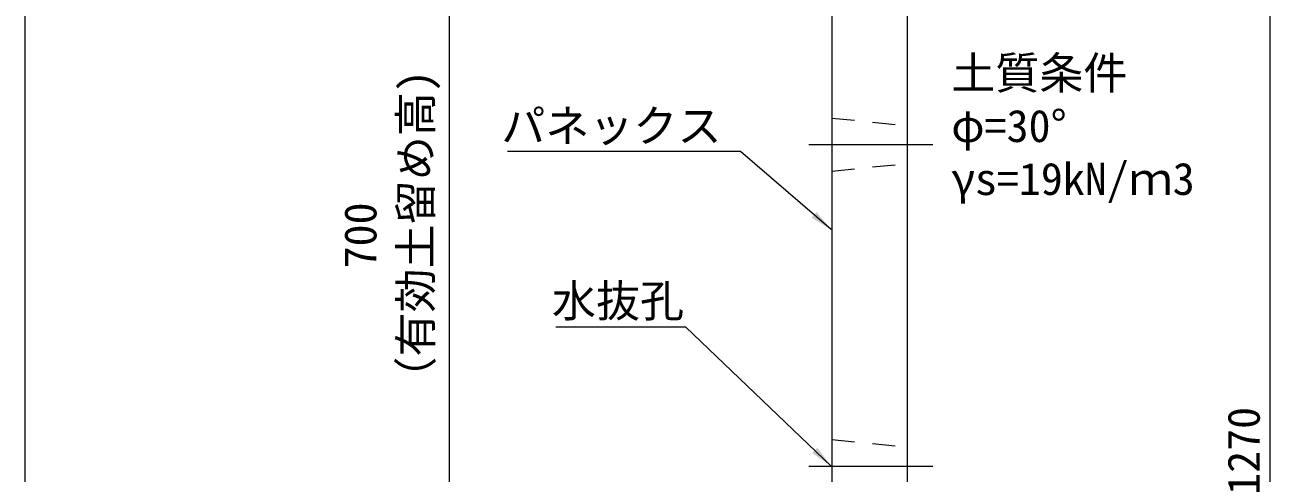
# Model space of a CAD drawing. Units: millimetres at full size, sheet at 1:40. Extents: x 206103 to 244503, y 883348 to 903496.
# Drawn here: x 215303 to 216951, y 891654 to 892246 of the extents above; entities that cross this region are included whole.
import ezdxf
from ezdxf.enums import TextEntityAlignment as Align

# ---------------------------------------------------------------- set-up
doc = ezdxf.new("R2010")
doc.units = ezdxf.units.MM
doc.header["$LTSCALE"] = 40
doc.linetypes.add('USER1', pattern=[28.575, 19.05, -3.175, 3.175, -3.175])
doc.linetypes.add('USER2', pattern=[1.35, 0.75, -0.6])
for name, color, linetype, lineweight in [('パネックスKUS', 2, 'Continuous', 20), ('図枠', 5, 'Continuous', 13), ('寸法線', 7, 'Continuous', 13), ('引出線', 4, 'Continuous', 13), ('補助線', 8, 'USER1', 13)]:
    doc.layers.add(name, color=color, linetype=linetype, lineweight=lineweight)
doc.layers.add('文字', color=7, linetype='Continuous')
doc.styles.add('ＭＳ ゴシック', font='')
doc.styles.get('ＭＳ ゴシック').set_extended_font_data('MS Gothic')

# ---------------------------------------------------------------- blocks, each defined once
blk = doc.blocks.new('filled_arrow')
at = {"color": 0, "linetype": 'Continuous', "lineweight": -2}
blk.add_solid([(7.5, 1.25), (0, 0), (7.5, -1.25)], dxfattribs=at)

msp = doc.modelspace()

# ---------------------------------------------------------------- linework, layer by layer
at = {"layer": 'パネックスKUS'}
for p, q in [((216371.16, 892313.33), (216371.16, 891618.33)), ((216471.16, 891048.33), (216471.16, 892318.33))]:
    msp.add_line(p, q, dxfattribs=at)
at = {"layer": 'パネックスKUS', "linetype": 'USER2', "lineweight": 9}
for p, q in [((216371.16, 892123.33), (216471.16, 892113.33)), ((216371.16, 892053.33), (216471.16, 892063.33)), ((216371.16, 891698.33), (216471.16, 891688.33))]:
    msp.add_line(p, q, dxfattribs=at)
at = {"layer": '図枠'}
msp.add_line((215303.21, 903148.33), (215303.21, 883448.33), dxfattribs=at)
at = {"layer": '寸法線'}
for p, q in [((215865.21, 891618.33), (215865.21, 892318.33)), ((216951.05, 891048.33), (216951.05, 892318.33))]:
    msp.add_line(p, q, dxfattribs=at)
at = {"layer": '引出線'}
for points in [[(216370.21, 891975.83), (216250, 892079.29), (215941.75, 892079.29)], [(216370.21, 891663.33), (216177.75, 891846.78), (216006, 891846.78)]]:
    msp.add_lwpolyline(points, dxfattribs=at)
at = {"layer": '補助線'}
for p, q in [((216340.85, 892088.33), (216504.56, 892088.33)), ((216340.85, 891663.33), (216504.56, 891663.33))]:
    msp.add_line(p, q, dxfattribs=at)

# ---------------------------------------------------------------- block references
at = {"layer": '引出線', "xscale": 4, "yscale": 4}
for p, rotation in [((216370.21, 891975.83), 139.3), ((216370.21, 891663.33), 136.4)]:
    msp.add_blockref('filled_arrow', p, dxfattribs=dict(at, rotation=rotation))

# ---------------------------------------------------------------- texts
at = {"layer": '寸法線', "style": 'ＭＳ ゴシック'}
for s, p in [('（有効土留め高)', (215854.41, 891749.8)), ('700', (215781.28, 891924.62))]:
    msp.add_text(s, height=42.72, rotation=90, dxfattribs=at).set_placement(p, align=Align.BOTTOM_LEFT)
msp.add_text('1270', height=42.72, rotation=90, dxfattribs=at).set_placement((216916.05, 891683.33), align=Align.MIDDLE_CENTER)
at = {"layer": '引出線', "style": 'ＭＳ ゴシック'}
for s, p in [('パネックス', (216225, 892134.43)), ('水抜孔', (216175.5, 891903.06))]:
    msp.add_text(s, height=42.72, dxfattribs=at).set_placement(p, align=Align.TOP_RIGHT)
at = {"layer": '文字', "style": 'ＭＳ ゴシック'}
for s, p in [('土質条件', (216529.12, 892204.36)), ('φ=30°', (216529.12, 892134.36)), ('γs=19kN/ｍ3', (216529.12, 892064.36))]:
    msp.add_text(s, height=42.72, dxfattribs=at).set_placement(p, align=Align.TOP_LEFT)

doc.saveas('drawing.dxf')
